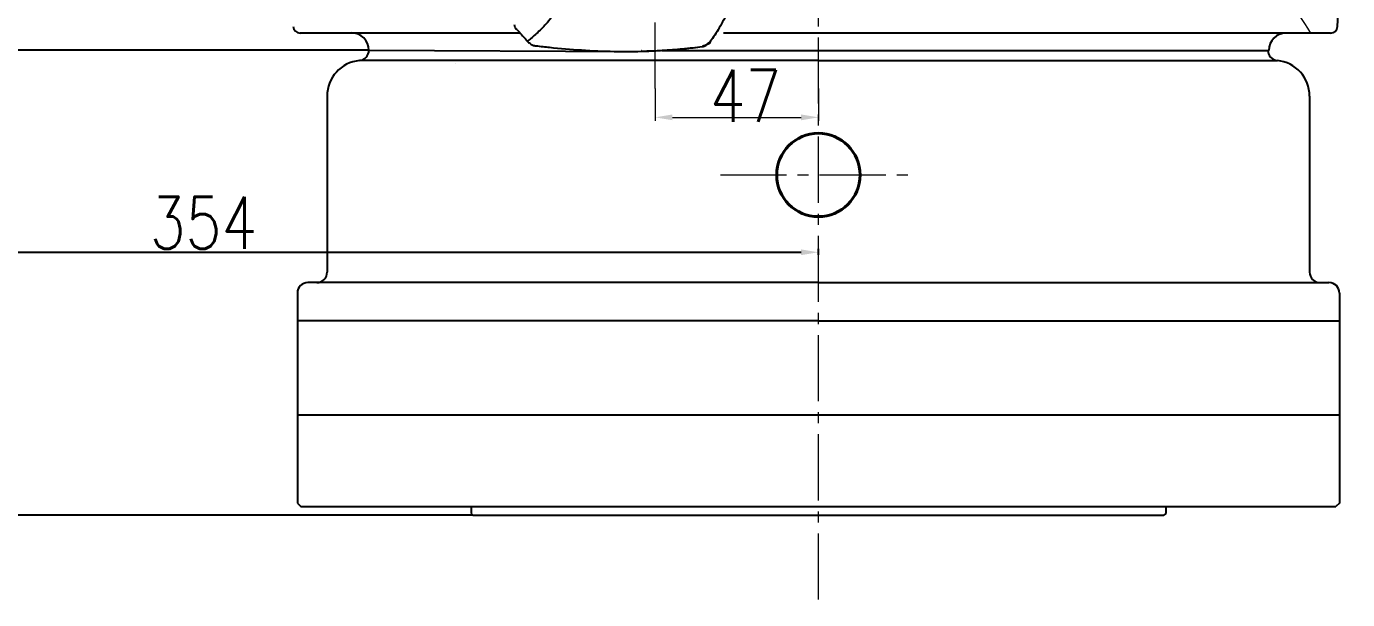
# Model space of a CAD drawing. Header units: millimetres. Extents: x 1758 to 4202, y 581 to 2263.
# Drawn here: x 3389.7 to 3770, y 1504.7 to 1669.8 of the extents above; entities that cross this region are included whole.
import ezdxf

# ---------------------------------------------------------------- set-up
doc = ezdxf.new("R2010")
doc.units = ezdxf.units.MM
doc.linetypes.add('CENTER2', pattern=[28.575, 19.05, -3.175, 3.175, -3.175])
for name, color, linetype, lineweight in [('1CEN', 4, 'CENTER2', 9), ('单点划线', 1, 'CENTER2', 13), ('尺寸线', 3, 'Continuous', 15), ('标注', 3, 'Continuous', 13), ('粗实线', 7, 'Continuous', 40)]:
    doc.layers.add(name, color=color, linetype=linetype, lineweight=lineweight)
doc.styles.add('STYLE1', font='txt.shx', dxfattribs={"width": 0.8, "height": 3, "bigfont": 'gbcbig.shx'})
doc.dimstyles.new('工程标注', dxfattribs={"dimtxt": 6, "dimasz": 5, "dimexe": 1, "dimexo": 0, "dimgap": 1, "dimtad": 1, "dimdec": 0, "dimdsep": 46, "dimtxsty": 'STYLE1', "dimcen": 1, "dimclrd": 256, "dimclrt": 256, "dimadec": 0, "dimazin": 2, "dimtfac": 1, "dimtdec": 0, "dimtmove": 0, "dimatfit": 3, "dimfxl": 0, "dimtolj": 1, "dimarcsym": 0})

# ---------------------------------------------------------------- blocks, each defined once
blk = doc.blocks.new('*D13')
at = {"layer": 'DEFPOINTS', "color": 0, "ltscale": 10, "transparency": 16777216}
for p in [(3263.63, 1613.09), (3617.67, 1604.75), (3617.67, 1604)]:
    blk.add_point(p, dxfattribs=at)
at = {"layer": '尺寸线', "color": 0, "lineweight": -2, "ltscale": 10, "transparency": 16777216}
for p, q in [((3263.63, 1613.09), (3263.63, 1603.75)), ((3617.67, 1604), (3617.67, 1605.75))]:
    blk.add_line(p, q, dxfattribs=at)
at = {"layer": '尺寸线', "lineweight": -2, "ltscale": 10, "transparency": 16777216}
blk.add_line((3268.63, 1604.75), (3612.67, 1604.75), dxfattribs=at)
at = {"layer": '尺寸线', "ltscale": 10, "transparency": 16777216}
for points in [[(3268.63, 1605.58), (3268.63, 1603.91), (3263.63, 1604.75)], [(3612.67, 1605.58), (3612.67, 1603.91), (3617.67, 1604.75)]]:
    blk.add_solid(points, dxfattribs=at)
at = {"layer": '尺寸线', "ltscale": 10, "transparency": 16777216, "insert": (3440.65, 1613.25), "char_height": 3, "attachment_point": 5, "style": 'STYLE1'}
blk.add_mtext('\\A1;{\\H5x;354}', dxfattribs=at)
blk = doc.blocks.new('*D15')
at = {"layer": 'DEFPOINTS', "color": 0, "ltscale": 10, "transparency": 16777216}
for p in [(3209.93, 2074.59), (3163.62, 1529.01), (3518.17, 1529.01)]:
    blk.add_point(p, dxfattribs=at)
at = {"layer": '尺寸线', "color": 0, "lineweight": -2, "ltscale": 10, "transparency": 16777216}
for p, q in [((3209.93, 2074.59), (3162.62, 2074.59)), ((3518.17, 1529.01), (3162.62, 1529.01))]:
    blk.add_line(p, q, dxfattribs=at)
at = {"layer": '尺寸线', "lineweight": -2, "ltscale": 10, "transparency": 16777216}
blk.add_line((3163.62, 2069.59), (3163.62, 1534.01), dxfattribs=at)
at = {"layer": '尺寸线', "ltscale": 10, "transparency": 16777216}
for points in [[(3162.78, 2069.59), (3164.45, 2069.59), (3163.62, 2074.59)], [(3162.78, 1534.01), (3164.45, 1534.01), (3163.62, 1529.01)]]:
    blk.add_solid(points, dxfattribs=at)
at = {"layer": '尺寸线', "ltscale": 10, "transparency": 16777216, "insert": (3155.12, 1801.8), "char_height": 3, "attachment_point": 5, "rotation": 90, "style": 'STYLE1'}
blk.add_mtext('\\A1;{\\H5x;546}', dxfattribs=at)
blk = doc.blocks.new('*D17')
at = {"layer": 'DEFPOINTS', "color": 0, "ltscale": 10, "transparency": 16777216}
for p in [(3487.17, 1928.89), (3186.21, 1662.95), (3488.26, 1662.95)]:
    blk.add_point(p, dxfattribs=at)
at = {"layer": '尺寸线', "color": 0, "lineweight": -2, "ltscale": 10, "transparency": 16777216}
for p, q in [((3487.17, 1928.89), (3185.21, 1928.89)), ((3488.26, 1662.95), (3185.21, 1662.95))]:
    blk.add_line(p, q, dxfattribs=at)
at = {"layer": '尺寸线', "lineweight": -2, "ltscale": 10, "transparency": 16777216}
blk.add_line((3186.21, 1923.89), (3186.21, 1667.95), dxfattribs=at)
at = {"layer": '尺寸线', "ltscale": 10, "transparency": 16777216}
for points in [[(3185.38, 1923.89), (3187.05, 1923.89), (3186.21, 1928.89)], [(3185.38, 1667.95), (3187.05, 1667.95), (3186.21, 1662.95)]]:
    blk.add_solid(points, dxfattribs=at)
at = {"layer": '尺寸线', "ltscale": 10, "transparency": 16777216, "insert": (3177.71, 1795.92), "char_height": 3, "attachment_point": 5, "rotation": 90, "style": 'STYLE1'}
blk.add_mtext('\\A1;{\\H5x;266}', dxfattribs=at)

msp = doc.modelspace()

# ---------------------------------------------------------------- linework, layer by layer
at = {"color": 7, "linetype": 'Continuous'}
for p, q in [((3767.152, 1669.798), (3768.141, 1690.675)), ((3531.776, 1667.893), (3468.496, 1667.893)), ((3765.155, 1667.893), (3590.35, 1667.893)), ((3488.255, 1662.953), (3563.76, 1662.594)), ((3533.689, 1665.743), (3533.684, 1665.75)), ((3536.157, 1664.238), (3536.154, 1664.238)), ((3566.638, 1662.681), (3566.85, 1662.645)), ((3566.85, 1662.645), (3566.85, 1662.645)), ((3572.6, 1662.893), (3747.323, 1662.893)), ((3584.353, 1664.031), (3584.231, 1663.99)), ((3584.231, 1663.99), (3584.231, 1663.99)), ((3584.991, 1664.232), (3584.353, 1664.031)), ((3585.001, 1664.238), (3584.991, 1664.232)), ((3487.659, 1660.756), (3487.668, 1660.749)), ((3513.131, 1659.197), (3513.132, 1659.197))]:
    msp.add_line(p, q, dxfattribs=at)
for p, q in [((3617.673, 1659.966), (3485.54, 1659.966)), ((3617.673, 1659.966), (3749.806, 1659.966)), ((3476.255, 1649.709), (3476.255, 1599.009)), ((3759.091, 1649.709), (3759.091, 1599.009)), ((3617.673, 1596.009), (3470.673, 1596.009)), ((3473.255, 1596.009), (3471.755, 1596.009)), ((3617.673, 1596.009), (3762.091, 1596.009)), ((3762.091, 1596.009), (3764.673, 1596.009)), ((3617.673, 1585.009), (3467.673, 1585.009)), ((3617.673, 1585.009), (3767.673, 1585.009))]:
    msp.add_line(p, q)
at = {"ltscale": 10}
for p, q in [((3467.673, 1593.009), (3467.673, 1532.509)), ((3767.673, 1593.009), (3767.673, 1532.509)), ((3467.673, 1557.91), (3767.673, 1557.91)), ((3467.673, 1532.509), (3468.673, 1531.509)), ((3468.673, 1531.509), (3717.673, 1531.509)), ((3517.673, 1531.509), (3517.673, 1529.509)), ((3517.673, 1529.509), (3518.173, 1529.009)), ((3717.673, 1529.509), (3717.173, 1529.009)), ((3717.673, 1531.509), (3766.673, 1531.509)), ((3717.673, 1531.509), (3717.673, 1529.509)), ((3767.673, 1532.509), (3766.673, 1531.509)), ((3518.173, 1529.009), (3717.173, 1529.009))]:
    msp.add_line(p, q, dxfattribs=at)
at = {"color": 7, "linetype": 'Continuous'}
for centre, radius, start, end in [((3468.496, 1669.893), 2, 182.71269, 270), ((3765.155, 1669.893), 2, 270, 357.28731), ((3483.255, 1662.953), 5, 0, 90), ((3752.325, 1662.893), 5, 90, 180)]:
    msp.add_arc(centre, radius, start, end, dxfattribs=at)
for centre, radius, start, end in [((3485.255, 1662.953), 3, 275.45186, 0), ((3750.091, 1662.953), 3, 180, 264.54814), ((3486.515, 1649.753), 10.26, 95.45186, 180.24227), ((3748.831, 1649.753), 10.26, 359.75773, 84.54814), ((3473.255, 1599.009), 3, 270, 0), ((3762.091, 1599.009), 3, 180, 270), ((3470.673, 1593.009), 3, 90, 180), ((3764.673, 1593.009), 3, 0, 90)]:
    msp.add_arc(centre, radius, start, end)
for points, knots in [([(3546.451, 1689.991), (3546.531, 1689.516), (3546.695, 1688.239), (3546.733, 1686.092), (3546.414, 1683.527), (3545.707, 1680.856), (3544.627, 1678.232), (3543.297, 1675.811), (3541.884, 1673.678), (3540.445, 1671.818), (3539.01, 1670.187), (3537.605, 1668.748), (3536.239, 1667.467), (3535.042, 1666.415), (3534.236, 1665.747), (3533.918, 1665.487)], [0.849401, 0.849401, 0.849401, 0.849401, 2.2935907, 4.7055351, 7.2691597, 10.0241471, 12.9700169, 15.7571145, 18.2992992, 20.6394647, 22.8063842, 24.8129948, 26.6759834, 28.3977382, 29.6696313, 29.6696313, 29.6696313, 29.6696313]), ([(3594.318, 1688.719), (3594.439, 1687.842), (3594.574, 1685.782), (3594.291, 1682.608), (3593.543, 1679.34), (3592.558, 1676.334), (3591.408, 1673.596), (3590.159, 1671.113), (3588.86, 1668.859), (3587.594, 1666.874), (3586.751, 1665.649), (3586.357, 1665.098)], [5.5053872, 5.5053872, 5.5053872, 5.5053872, 8.1571633, 11.6742042, 15.0246276, 18.1943751, 21.1530229, 23.9255736, 26.5259619, 28.9540905, 30.9868353, 30.9868353, 30.9868353, 30.9868353])]:
    msp.add_open_spline(points, degree=3, knots=knots, dxfattribs=at)
for points, start_tangent, end_tangent in [([(3530.842, 1668.887), (3530.384, 1669.514), (3530.151, 1670.225)], (-0.6941097, 0.7198693), (-0.1288833, 0.9916598)), ([(3530.842, 1668.887), (3531.587, 1668.1)], (0.6937359, -0.7202295), (0.6822944, -0.7310775)), ([(3531.587, 1668.1), (3532.804, 1666.762), (3532.946, 1666.602)], (0.6822944, -0.7310775), (0.6608322, -0.7505337)), ([(3532.946, 1666.602), (3533.689, 1665.743)], (0.6608322, -0.7505337), (0.6486396, -0.7610957)), ([(3533.684, 1665.749), (3534.048, 1665.354)], (0.6471634, -0.7623513), (0.7103236, -0.7038752)), ([(3534.048, 1665.354), (3534.376, 1665.056), (3535.665, 1664.34), (3536.161, 1664.24)], (0.7103236, -0.7038752), (0.9935678, -0.1132387)), ([(3536.158, 1664.238), (3536.333, 1664.217)], (0.9929676, -0.1183861), (0.993045, -0.1177358)), ([(3536.333, 1664.217), (3540.305, 1663.777), (3549.497, 1663.007), (3558.905, 1662.62), (3566.638, 1662.64)], (0.993045, -0.1177358), (0.9997158, 0.02384)), ([(3566.758, 1662.757), (3566.638, 1662.681)], (-0.8458884, -0.5333599), (-0.8474261, -0.5309133)), ([(3566.638, 1662.681), (3566.849, 1662.686)], (0.9997468, 0.022503), (0.9997188, 0.0237149)), ([(3566.638, 1662.64), (3566.85, 1662.645)], (0.9997158, 0.02384), (0.9996863, 0.0250466)), ([(3566.849, 1662.686), (3572.687, 1662.924), (3578.637, 1663.379), (3584.228, 1664.014)], (0.9997188, 0.0237149), (0.9913772, 0.1310388)), ([(3566.85, 1662.645), (3572.193, 1662.862), (3579.081, 1663.394), (3584.232, 1663.99)], (0.9996871, 0.0250149), (0.991288, 0.1317123)), ([(3584.228, 1664.014), (3584.353, 1664.031)], (0.9913772, 0.1310388), (0.9912667, 0.1318725)), ([(3584.231, 1663.99), (3584.778, 1664.134)], (0.9912757, 0.131805), (0.9277005, 0.3733253)), ([(3584.942, 1664.345), (3584.353, 1664.031)], (-0.8796744, -0.4755765), (-0.884327, -0.466868)), ([(3584.778, 1664.134), (3584.991, 1664.233)], (0.9277005, 0.3733254), (0.885417, 0.4647975)), ([(3586.191, 1665.038), (3584.942, 1664.345)], (-0.869268, -0.4943411), (-0.8796744, -0.4755765)), ([(3585.001, 1664.237), (3586.496, 1665.051)], (0.8839437, 0.4675933), (0.8722506, 0.4890591)), ([(3586.389, 1665.151), (3586.191, 1665.038)], (-0.8675405, -0.4973666), (-0.869268, -0.4943411))]:
    msp.add_spline(points, degree=3, dxfattribs=dict(at, start_tangent=start_tangent, end_tangent=end_tangent))
msp.add_open_spline([(3533.932, 1665.472), (3534.091, 1665.598), (3534.118, 1665.626), (3533.919, 1665.487)], degree=3, dxfattribs=at)
at = {"layer": '1CEN', "color": 1}
for p, q in [((3617.673, 1504.711), (3617.673, 2086.351)), ((3570.673, 1651.886), (3570.673, 1948.688))]:
    msp.add_line(p, q, dxfattribs=at)
at = {"layer": '单点划线'}
msp.add_line((3589.467, 1627.009), (3644.198, 1627.009), dxfattribs=at)
at = {"layer": '尺寸线', "ltscale": 10, "end_tangent": (0.9671326, -0.2542724)}
msp.add_spline([(3759.476, 1667.893), (3745.673, 1690.893), (3740.306, 1717.535), (3747.394, 1727.032), (3756.905, 1729.017), (3770.026, 1730.454)], degree=3, dxfattribs=at)
at = {"layer": '标注', "ltscale": 10}
for p, q in [((3570.673, 1651.886), (3570.673, 1642.604)), ((3617.673, 1651.886), (3617.673, 1642.604)), ((3575.673, 1643.604), (3612.673, 1643.604))]:
    msp.add_line(p, q, dxfattribs=at)
for points in [[(3575.673, 1644.438), (3575.673, 1642.771), (3570.673, 1643.604)], [(3612.673, 1644.438), (3612.673, 1642.771), (3617.673, 1643.604)]]:
    msp.add_solid(points, dxfattribs=at)
at = {"layer": '粗实线', "ltscale": 10}
msp.add_circle((3617.673, 1627.009), 12, dxfattribs=at)

# ---------------------------------------------------------------- texts
at = {"layer": '尺寸线', "ltscale": 10, "insert": (3596.702, 1649.821), "char_height": 15, "attachment_point": 5, "style": 'STYLE1'}
msp.add_mtext('47', dxfattribs=at)

# ---------------------------------------------------------------- dimensions: what is measured, and where the dimension line sits
at = {"layer": '尺寸线', "ltscale": 10}
for base, p1, p2, picture, middle in [((3163.617, 1529.009), (3209.931, 2074.593), (3518.173, 1529.009), '*D15', (3155.117, 1801.801)), ((3186.212, 1662.953), (3487.173, 1928.893), (3488.255, 1662.953), '*D17', (3177.712, 1795.923))]:
    dim = msp.add_linear_dim(base=base, p1=p1, p2=p2, angle=90, text='{\\H5x;<>}', dimstyle='工程标注', dxfattribs=at)
    dim.commit()
    dim.dimension.update_dxf_attribs({"geometry": picture, "text_midpoint": middle})
dim = msp.add_linear_dim(base=(3617.673, 1604.747), p1=(3263.631, 1613.086), p2=(3617.673, 1604), text='{\\H5x;<>}', dimstyle='工程标注', dxfattribs=at)
dim.commit()
dim.dimension.update_dxf_attribs({"geometry": '*D13', "text_midpoint": (3440.652, 1613.247)})

doc.saveas('drawing.dxf')
